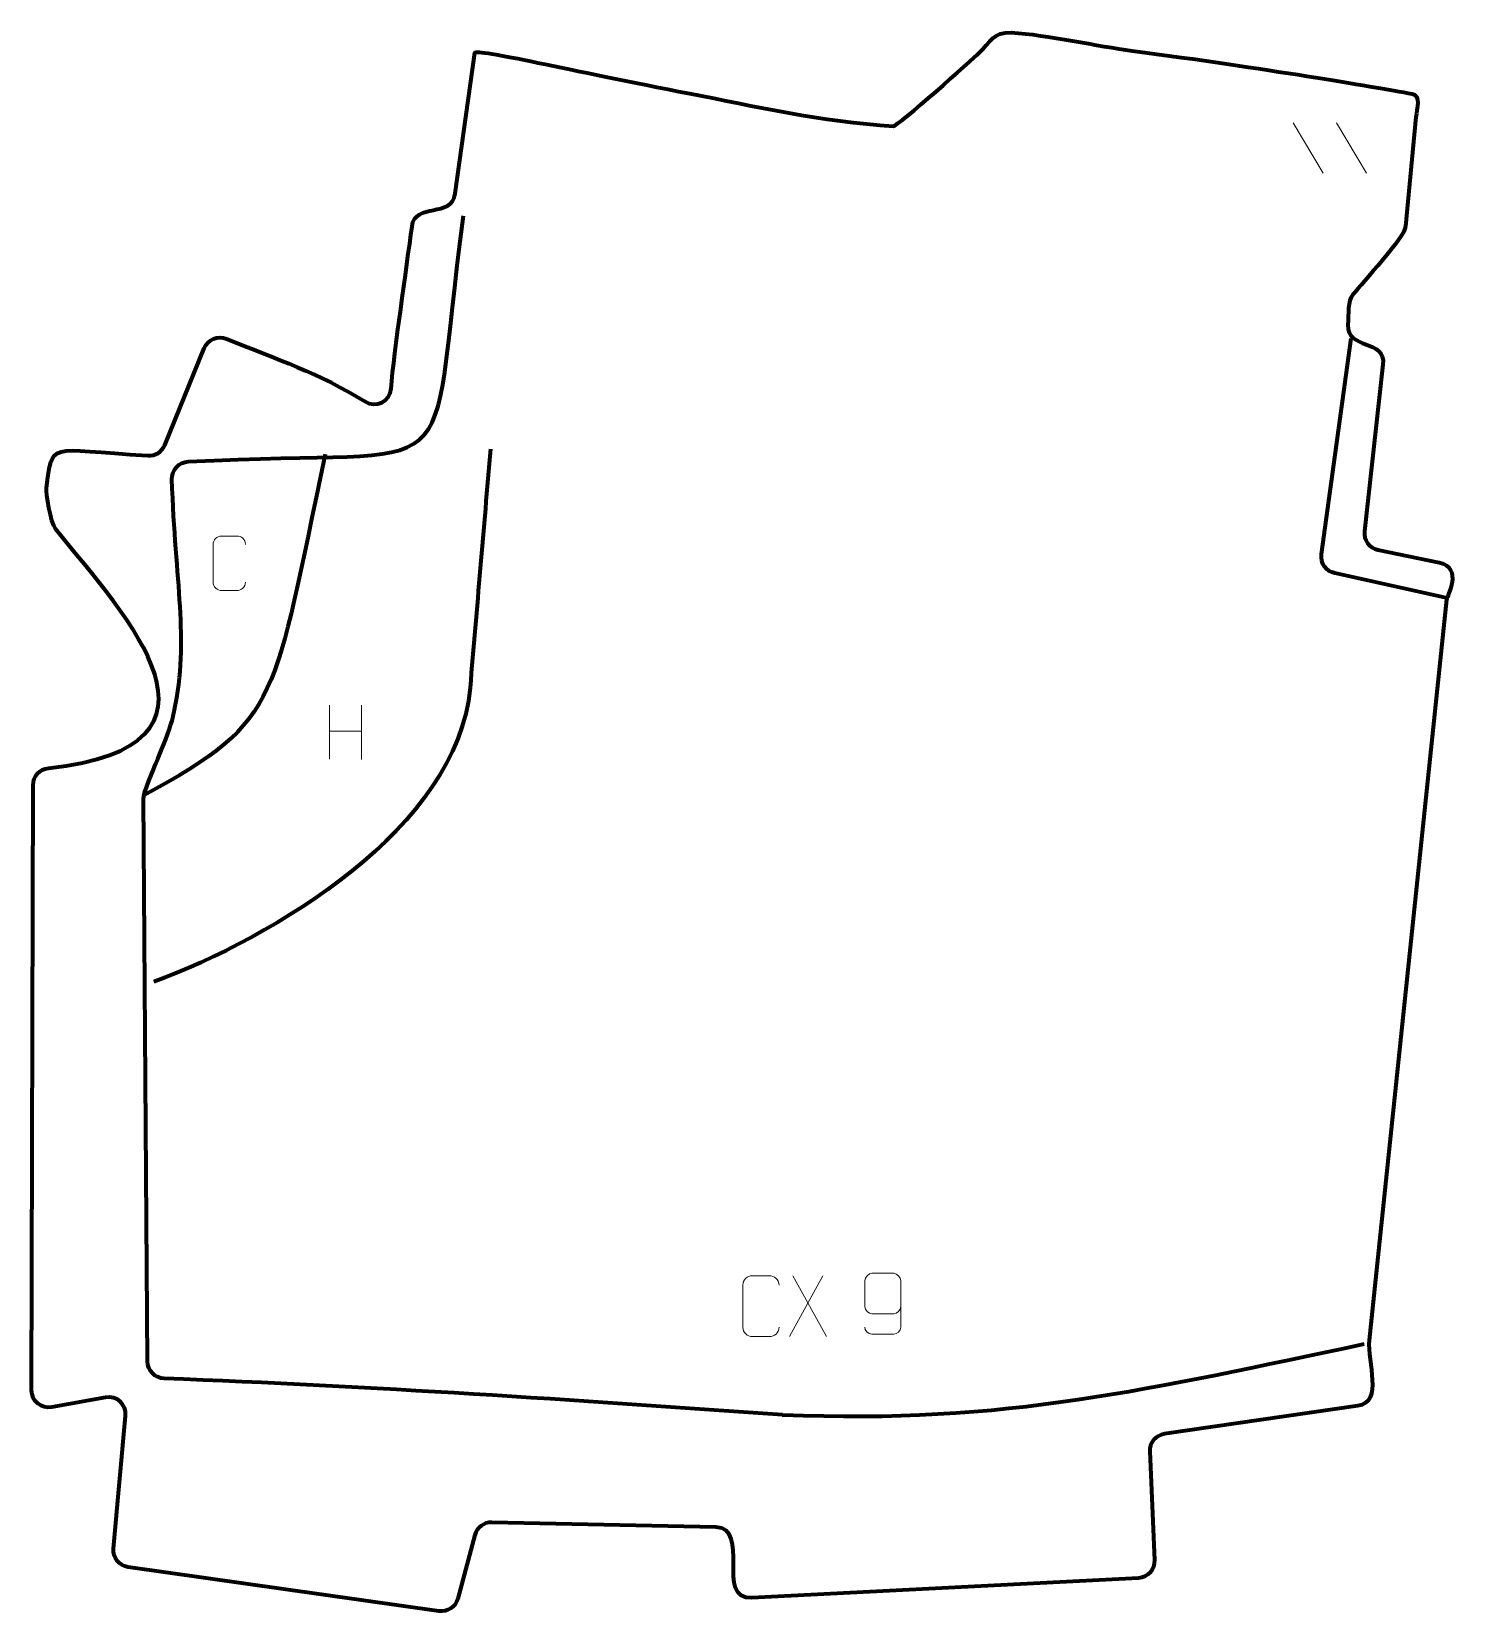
# Model space of a CAD drawing. Header units: millimetres. Extents: x -844 to -257, y 8 to 656.
import ezdxf

# ---------------------------------------------------------------- set-up
doc = ezdxf.new("R2010")
doc.units = ezdxf.units.MM
doc.header["$MEASUREMENT"] = 0
doc.layers.add('layer 1', color=7, linetype='Continuous')
doc.layers.add('layer 2', color=7, linetype='Continuous')

msp = doc.modelspace()

# ---------------------------------------------------------------- linework, layer by layer
at = {"layer": 'layer 1', "color": 230, "lineweight": 200}
msp.add_open_spline([(-277.9742, 630.8704), (-295.0284, 633.814), (-337.8538, 641.2959), (-392.8115, 648.4808), (-392.8115, 648.4808), (-406.5352, 650.275), (-427.8293, 655.0945), (-442.4249, 655.9186), (-442.4249, 655.9186), (-449.694, 656.329), (-450.9417, 652.0969), (-455.7251, 647.489), (-455.7251, 647.489), (-457.8922, 645.4014), (-488.8352, 617.4586), (-490.8829, 617.5836), (-490.8829, 617.5836), (-520.1352, 619.3699), (-547.9595, 625.8707), (-574.2676, 630.956), (-574.2676, 630.956), (-623.1301, 640.4012), (-662.096, 649.6321), (-662.3792, 647.6035), (-662.3792, 647.6035), (-662.3792, 647.6035), (-670.4311, 589.9387), (-670.4311, 589.9387), (-670.4311, 589.9387), (-671.8565, 579.7297), (-686.8294, 586.589), (-688.1539, 576.4229), (-688.1539, 576.4229), (-690.395, 559.2217), (-695.438, 525.326), (-696.744, 509.9838), (-696.744, 509.9838), (-697.1762, 504.7547), (-702.9448, 501.8467), (-707.4056, 504.6091), (-707.4056, 504.6091), (-726.2558, 516.282), (-743.7014, 522.1134), (-764.2493, 530.3848), (-764.2493, 530.3848), (-767.8145, 531.8199), (-771.8909, 530.0954), (-773.3438, 526.5374), (-773.3438, 526.5374), (-773.3438, 526.5374), (-789.5543, 486.838), (-789.5543, 486.838), (-789.5543, 486.838), (-790.7097, 484.0083), (-793.4189, 482.3079), (-796.4695, 482.4977), (-796.4695, 482.4977), (-838.564, 485.1164), (-835.1582, 488.4982), (-838.0539, 469.1942), (-838.0539, 469.1942), (-838.3153, 467.4517), (-836.3008, 454.8312), (-834.3744, 452.4616), (-834.3744, 452.4616), (-804.3868, 415.5756), (-754.8724, 363.2713), (-837.2903, 354.3767), (-837.2903, 354.3767), (-840.8553, 353.992), (-843.5307, 351.0197), (-843.5393, 347.434), (-843.5393, 347.434), (-843.5393, 347.434), (-844.1391, 99.2297), (-844.1391, 99.2297), (-844.1391, 99.2297), (-844.1497, 94.8303), (-840.2081, 91.5358), (-835.8804, 92.3269), (-835.8804, 92.3269), (-835.8804, 92.3269), (-813.8484, 96.3542), (-813.8484, 96.3542), (-813.8484, 96.3542), (-809.2734, 97.1905), (-805.1996, 93.4703), (-805.6181, 88.8384), (-805.6181, 88.8384), (-805.6181, 88.8384), (-810.5406, 34.362), (-810.5406, 34.362), (-810.5406, 34.362), (-810.8763, 30.6467), (-808.2465, 27.326), (-804.5531, 26.8016), (-804.5531, 26.8016), (-804.5531, 26.8016), (-677.1495, 8.711), (-677.1495, 8.711), (-677.1495, 8.711), (-673.6284, 8.211), (-670.3302, 10.3882), (-669.406, 13.8224), (-669.406, 13.8224), (-669.406, 13.8224), (-662.3872, 39.903), (-662.3872, 39.903), (-662.3872, 39.903), (-661.5393, 43.0535), (-658.7401, 45.1519), (-655.4782, 45.0822), (-655.4782, 45.0822), (-655.4782, 45.0822), (-563.534, 43.1179), (-563.534, 43.1179), (-563.534, 43.1179), (-548.9703, 42.8068), (-563.9458, 13.3505), (-548.7708, 14.1325), (-548.7708, 14.1325), (-548.7708, 14.1325), (-390.2988, 22.2992), (-390.2988, 22.2992), (-390.2988, 22.2992), (-386.467, 22.4967), (-383.4973, 25.7641), (-383.6658, 29.5973), (-383.6658, 29.5973), (-383.6658, 29.5973), (-385.6226, 74.1145), (-385.6226, 74.1145), (-385.6226, 74.1145), (-385.7811, 77.7213), (-383.2057, 80.8321), (-379.6327, 81.3496), (-379.6327, 81.3496), (-379.6327, 81.3496), (-300.2913, 92.8404), (-300.2913, 92.8404), (-300.2913, 92.8404), (-289.6669, 94.379), (-296.6102, 110.777), (-295.6654, 119.8019), (-295.6654, 119.8019), (-295.6654, 119.8019), (-263.8804, 423.5497), (-263.8804, 423.5497), (-263.8804, 423.5497), (-263.7652, 424.6505), (-256.9996, 436.5817), (-266.8813, 438.6316), (-266.8813, 438.6316), (-266.8813, 438.6316), (-292.032, 443.849), (-292.032, 443.849), (-292.032, 443.849), (-295.5815, 444.5853), (-297.9677, 447.8732), (-297.5674, 451.4761), (-297.5674, 451.4761), (-297.5674, 451.4761), (-289.9753, 519.8063), (-289.9753, 519.8063), (-289.9753, 519.8063), (-288.7957, 530.4236), (-304.9064, 525.8015), (-304.3474, 536.1439), (-304.3474, 536.1439), (-304.1019, 540.6852), (-304.531, 545.8329), (-302.2941, 548.5254), (-302.2941, 548.5254), (-298.5725, 553.005), (-281.1163, 572.1406), (-280.7098, 576.409), (-280.7098, 576.409), (-280.7098, 576.409), (-276.4437, 621.1942), (-276.4437, 621.1942), (-276.4437, 621.1942), (-276.0962, 624.8418), (-274.3648, 630.2398), (-277.9742, 630.8704)], degree=3, knots=[0, 0, 0, 0, 0.0212766, 0.0212766, 0.0212766, 0.0212766, 0.04255319, 0.04255319, 0.04255319, 0.04255319, 0.06382979, 0.06382979, 0.06382979, 0.06382979, 0.08510638, 0.08510638, 0.08510638, 0.08510638, 0.10638298, 0.10638298, 0.10638298, 0.10638298, 0.12765957, 0.12765957, 0.12765957, 0.12765957, 0.14893617, 0.14893617, 0.14893617, 0.14893617, 0.17021277, 0.17021277, 0.17021277, 0.17021277, 0.19148936, 0.19148936, 0.19148936, 0.19148936, 0.21276596, 0.21276596, 0.21276596, 0.21276596, 0.23404255, 0.23404255, 0.23404255, 0.23404255, 0.25531915, 0.25531915, 0.25531915, 0.25531915, 0.27659574, 0.27659574, 0.27659574, 0.27659574, 0.29787234, 0.29787234, 0.29787234, 0.29787234, 0.31914894, 0.31914894, 0.31914894, 0.31914894, 0.34042553, 0.34042553, 0.34042553, 0.34042553, 0.36170213, 0.36170213, 0.36170213, 0.36170213, 0.38297872, 0.38297872, 0.38297872, 0.38297872, 0.40425532, 0.40425532, 0.40425532, 0.40425532, 0.42553191, 0.42553191, 0.42553191, 0.42553191, 0.44680851, 0.44680851, 0.44680851, 0.44680851, 0.46808511, 0.46808511, 0.46808511, 0.46808511, 0.4893617, 0.4893617, 0.4893617, 0.4893617, 0.5106383, 0.5106383, 0.5106383, 0.5106383, 0.53191489, 0.53191489, 0.53191489, 0.53191489, 0.55319149, 0.55319149, 0.55319149, 0.55319149, 0.57446809, 0.57446809, 0.57446809, 0.57446809, 0.59574468, 0.59574468, 0.59574468, 0.59574468, 0.61702128, 0.61702128, 0.61702128, 0.61702128, 0.63829787, 0.63829787, 0.63829787, 0.63829787, 0.65957447, 0.65957447, 0.65957447, 0.65957447, 0.68085106, 0.68085106, 0.68085106, 0.68085106, 0.70212766, 0.70212766, 0.70212766, 0.70212766, 0.72340426, 0.72340426, 0.72340426, 0.72340426, 0.74468085, 0.74468085, 0.74468085, 0.74468085, 0.76595745, 0.76595745, 0.76595745, 0.76595745, 0.78723404, 0.78723404, 0.78723404, 0.78723404, 0.80851064, 0.80851064, 0.80851064, 0.80851064, 0.82978723, 0.82978723, 0.82978723, 0.82978723, 0.85106383, 0.85106383, 0.85106383, 0.85106383, 0.87234043, 0.87234043, 0.87234043, 0.87234043, 0.89361702, 0.89361702, 0.89361702, 0.89361702, 0.91489362, 0.91489362, 0.91489362, 0.91489362, 0.93617021, 0.93617021, 0.93617021, 0.93617021, 0.95744681, 0.95744681, 0.95744681, 0.95744681, 1, 1, 1, 1], dxfattribs=at)
at = {"layer": 'layer 1', "color": 250, "lineweight": 9}
for points in [[(-326.8184, 618.8917), (-326.8184, 618.8917), (-314.4541, 598.3474), (-314.4541, 598.3474)], [(-309.0885, 618.8917), (-309.0885, 618.8917), (-296.7242, 598.3474), (-296.7242, 598.3474)], [(-722.0077, 380.1884), (-722.0077, 380.1884), (-722.0077, 357.9957), (-722.0077, 357.9957)], [(-708.892, 380.1884), (-708.892, 380.1884), (-708.892, 357.8381), (-708.892, 357.8381)], [(-721.9902, 369.546), (-721.9902, 369.546), (-708.892, 369.546), (-708.892, 369.546)], [(-519.6582, 146.234), (-519.6582, 146.234), (-533.3988, 121.3382), (-533.3988, 121.3382)], [(-531.9442, 146.234), (-531.9442, 146.234), (-518.2036, 121.2805), (-518.2036, 121.2805)]]:
    msp.add_open_spline(points, degree=3, dxfattribs=at)
for points, knots in [([(-756.4261, 430.5783), (-756.5513, 428.4973), (-758.0535, 427.1721), (-759.9772, 427.1624), (-759.9772, 427.1624), (-762.0658, 427.1627), (-764.1544, 427.1627), (-766.2427, 427.1624), (-766.2427, 427.1624), (-767.9669, 427.068), (-769.7333, 428.7559), (-769.7233, 430.5627), (-769.7233, 430.5627), (-769.7229, 435.7309), (-769.7229, 440.8986), (-769.7233, 446.066), (-769.7233, 446.066), (-769.7195, 447.9811), (-768.155, 449.521), (-766.2271, 449.5089), (-766.2271, 449.5089), (-764.1441, 449.5089), (-762.0606, 449.5089), (-759.9772, 449.5089), (-759.9772, 449.5089), (-758.2337, 449.5407), (-756.45, 448.2048), (-756.4261, 446.0214)], [0, 0, 0, 0, 0.125, 0.125, 0.125, 0.125, 0.25, 0.25, 0.25, 0.25, 0.375, 0.375, 0.375, 0.375, 0.5, 0.5, 0.5, 0.5, 0.625, 0.625, 0.625, 0.625, 0.75, 0.75, 0.75, 0.75, 1, 1, 1, 1]), ([(-537.6509, 125.0982), (-537.7907, 122.7748), (-539.4679, 121.2952), (-541.6156, 121.2844), (-541.6156, 121.2844), (-543.9475, 121.2848), (-546.2794, 121.2848), (-548.6109, 121.2844), (-548.6109, 121.2844), (-550.5359, 121.179), (-552.508, 123.0635), (-552.4968, 125.0808), (-552.4968, 125.0808), (-552.4964, 130.8509), (-552.4964, 136.6206), (-552.4968, 142.3899), (-552.4968, 142.3899), (-552.4926, 144.528), (-550.7459, 146.2472), (-548.5935, 146.2337), (-548.5935, 146.2337), (-546.2678, 146.2337), (-543.9417, 146.2337), (-541.6156, 146.2337), (-541.6156, 146.2337), (-539.669, 146.2692), (-537.6776, 144.7777), (-537.6509, 142.3401)], [0, 0, 0, 0, 0.125, 0.125, 0.125, 0.125, 0.25, 0.25, 0.25, 0.25, 0.375, 0.375, 0.375, 0.375, 0.5, 0.5, 0.5, 0.5, 0.625, 0.625, 0.625, 0.625, 0.75, 0.75, 0.75, 0.75, 1, 1, 1, 1]), ([(-502.5038, 125.2164), (-502.4797, 123.8769), (-501.1235, 122.2236), (-499.5516, 122.258), (-499.5516, 122.258), (-496.5668, 122.2583), (-493.5816, 122.2583), (-490.5962, 122.258), (-490.5962, 122.258), (-489.3771, 122.243), (-487.6489, 123.6806), (-487.6439, 125.2164), (-487.6439, 125.2164), (-487.6442, 131.5768), (-487.6442, 137.9376), (-487.6439, 144.2984), (-487.6439, 144.2984), (-487.6486, 145.4613), (-489.3771, 147.2324), (-490.5962, 147.2568), (-490.5962, 147.2568), (-493.5816, 147.2565), (-496.5668, 147.2565), (-499.5516, 147.2568), (-499.5516, 147.2568), (-500.8297, 147.213), (-502.4994, 145.5985), (-502.5038, 144.2984), (-502.5038, 144.2984), (-502.5038, 140.715), (-502.5038, 137.132), (-502.5038, 133.5492), (-502.5038, 133.5492), (-502.4653, 132.071), (-500.8826, 130.6381), (-499.5516, 130.6402), (-499.5516, 130.6402), (-496.5668, 130.6399), (-493.5816, 130.6399), (-490.5962, 130.6402), (-490.5962, 130.6402), (-489.2667, 130.6352), (-487.6237, 132.1424), (-487.6654, 133.571)], [0, 0, 0, 0, 0.08333333, 0.08333333, 0.08333333, 0.08333333, 0.16666667, 0.16666667, 0.16666667, 0.16666667, 0.25, 0.25, 0.25, 0.25, 0.33333333, 0.33333333, 0.33333333, 0.33333333, 0.41666667, 0.41666667, 0.41666667, 0.41666667, 0.5, 0.5, 0.5, 0.5, 0.58333333, 0.58333333, 0.58333333, 0.58333333, 0.66666667, 0.66666667, 0.66666667, 0.66666667, 0.75, 0.75, 0.75, 0.75, 0.83333333, 0.83333333, 0.83333333, 0.83333333, 1, 1, 1, 1])]:
    msp.add_open_spline(points, degree=3, knots=knots, dxfattribs=at)
at = {"layer": 'layer 2', "color": 142, "lineweight": 200}
for points, knots in [([(-297.6313, 118.1364), (-384.3292, 100.0407), (-444.7825, 85.0873), (-536.0814, 89.1334), (-536.0814, 89.1334), (-536.1506, 89.1365), (-536.2094, 89.14), (-536.2785, 89.145), (-536.2785, 89.145), (-621.7855, 95.355), (-704.1707, 100.7841), (-789.85, 104.118), (-789.85, 104.118), (-793.5897, 104.2635), (-796.551, 107.3205), (-796.5776, 111.063), (-796.5776, 111.063), (-796.5776, 111.063), (-798.2149, 341.9316), (-798.2149, 341.9316), (-798.2149, 341.9316), (-798.2208, 342.7693), (-798.1025, 343.486), (-797.8278, 344.2773), (-797.8278, 344.2773), (-793.1091, 357.8668), (-787.7126, 367.4391), (-785.6339, 377.5765), (-785.6339, 377.5765), (-779.3738, 408.1044), (-785.2667, 430.0956), (-786.5829, 472.8242), (-786.5829, 472.8242), (-786.6998, 476.6216), (-783.7556, 479.8259), (-779.9618, 480.0297), (-779.9618, 480.0297), (-661.9842, 486.3674), (-682.8868, 463.8844), (-666.9902, 580.8395)], [0, 0, 0, 0, 0.09090909, 0.09090909, 0.09090909, 0.09090909, 0.18181818, 0.18181818, 0.18181818, 0.18181818, 0.27272727, 0.27272727, 0.27272727, 0.27272727, 0.36363636, 0.36363636, 0.36363636, 0.36363636, 0.45454545, 0.45454545, 0.45454545, 0.45454545, 0.54545455, 0.54545455, 0.54545455, 0.54545455, 0.63636364, 0.63636364, 0.63636364, 0.63636364, 0.72727273, 0.72727273, 0.72727273, 0.72727273, 0.81818182, 0.81818182, 0.81818182, 0.81818182, 1, 1, 1, 1]), ([(-264.1481, 424.155), (-264.1481, 424.155), (-309.7083, 434.2431), (-309.7083, 434.2431), (-309.7083, 434.2431), (-313.277, 435.0333), (-315.6267, 438.4074), (-315.1301, 442.0286), (-315.1301, 442.0286), (-315.1301, 442.0286), (-302.9891, 530.5701), (-302.9891, 530.5701)], [0, 0, 0, 0, 0.25, 0.25, 0.25, 0.25, 0.5, 0.5, 0.5, 0.5, 1, 1, 1, 1]), ([(-655.9914, 485.1905), (-658.781, 452.5522), (-661.5706, 419.9138), (-664.3601, 387.2756), (-664.3601, 387.2756), (-669.2526, 330.0122), (-745.2335, 284.5844), (-793.9984, 266.75)], [0, 0, 0, 0, 0.33333333, 0.33333333, 0.33333333, 0.33333333, 1, 1, 1, 1])]:
    msp.add_open_spline(points, degree=3, knots=knots, dxfattribs=at)
msp.add_open_spline([(-723.7481, 483.0494), (-745.394, 382.6729), (-740.6203, 374.2767), (-798.2235, 343.1378)], degree=3, dxfattribs=at)

doc.saveas('drawing.dxf')
